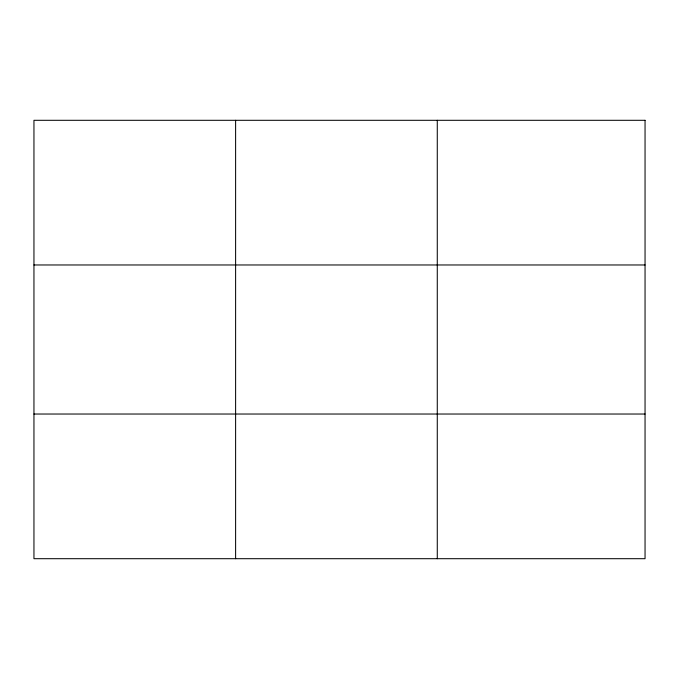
<?xml version="1.0" encoding="UTF-8"?>
<svg xmlns="http://www.w3.org/2000/svg" width="679" height="679" viewBox="0 0 679 679"><rect width="100%" height="100%" fill="white"/><g stroke="black" fill="none" stroke-linecap="round" stroke-linejoin="round"><path stroke-width="1.02" d="M235.613 120.302L235.613 558.698M437.276 120.302L437.276 558.698M33.95 264.971L645.05 264.971M33.95 414.029L645.05 414.029M645.05 120.302L645.05 558.698L33.95 558.698L33.95 120.302L645.05 120.302"/></g></svg>
